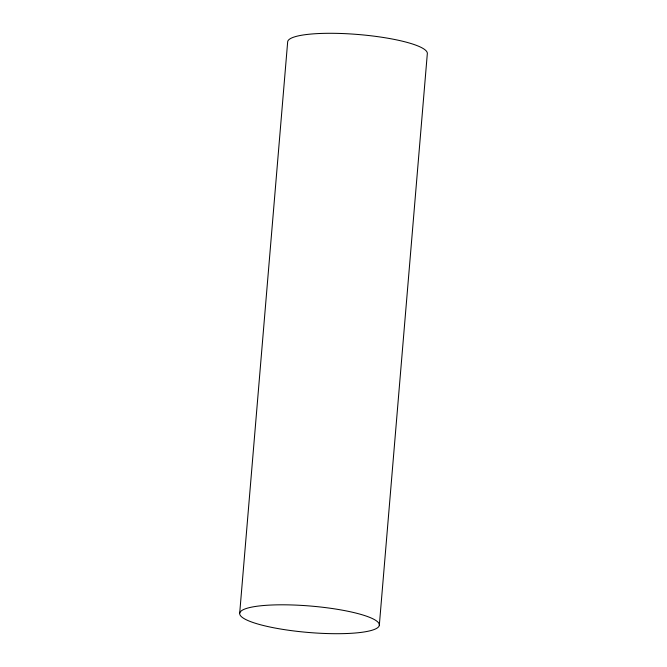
<?xml version="1.0" encoding="UTF-8"?>
<svg xmlns="http://www.w3.org/2000/svg" width="667" height="667" viewBox="0 0 667 667"><rect width="100%" height="100%" fill="white"/><g stroke="black" fill="none" stroke-linecap="round" stroke-linejoin="round"><path stroke-width="1" d="M239.695 613.156L287.685 41.646A70.085 13.257 4.8 0 1 359.855 34.642A70.085 13.257 4.8 0 1 427.305 53.844L379.315 625.354A70.085 13.257 4.8 0 1 272.553 627.547A70.085 13.257 4.8 0 1 276.638 604.861A70.085 13.257 4.8 0 1 379.315 625.354"/></g></svg>
